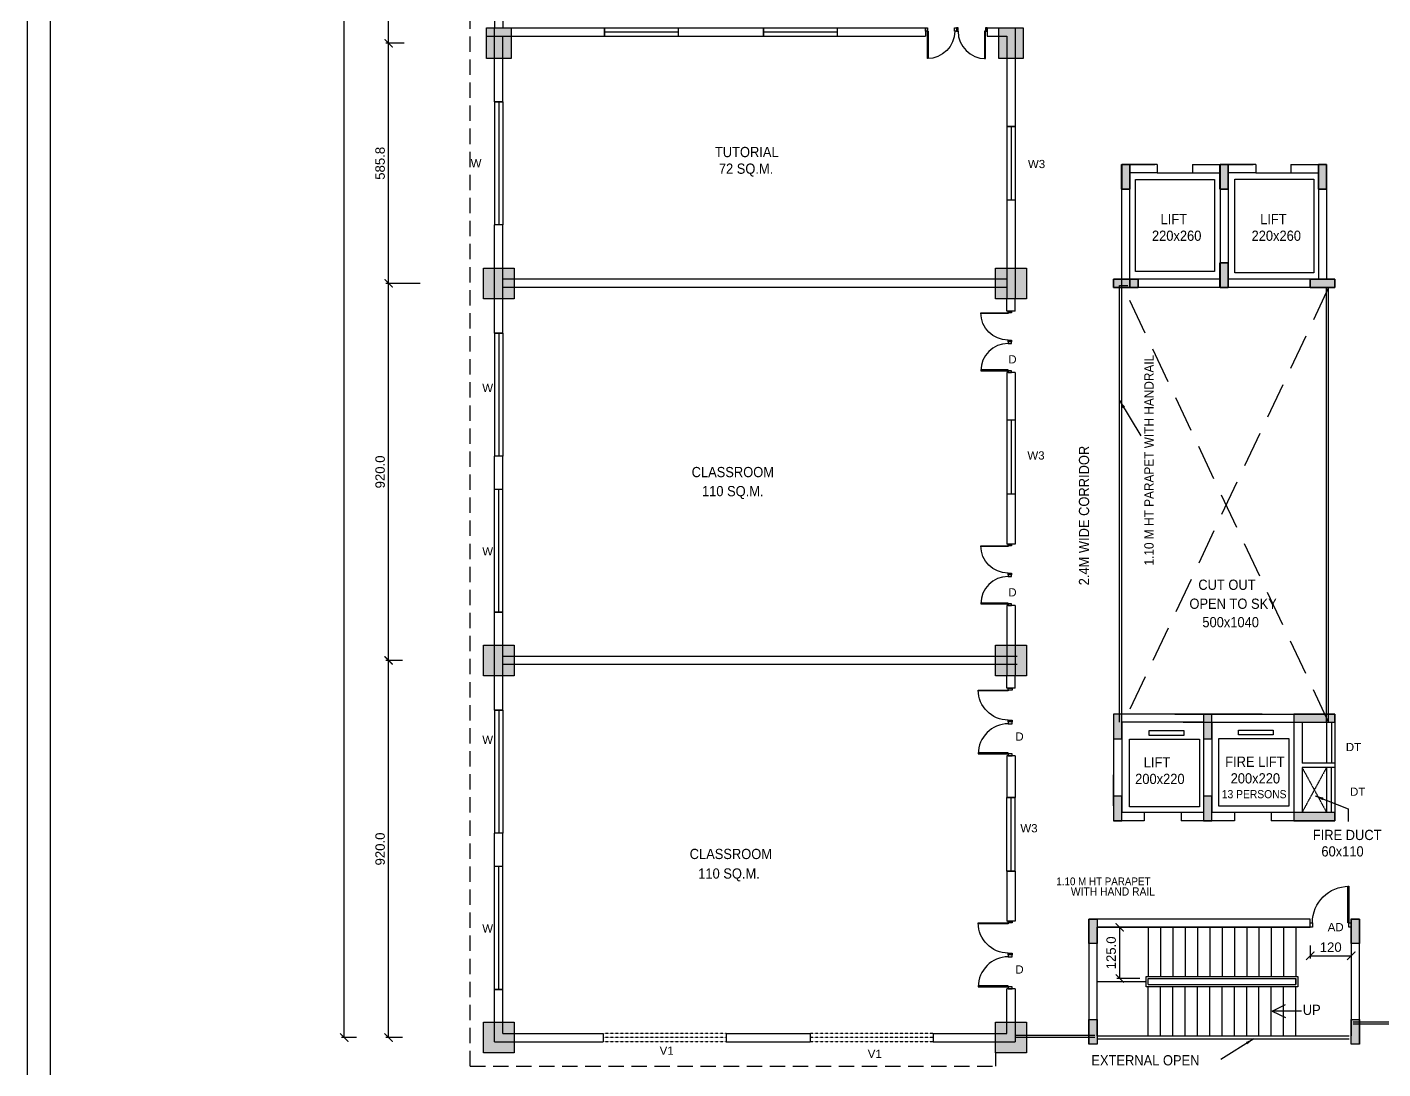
# Model space of a CAD drawing. Extents: x 53439 to 79867, y -144071 to -73305.
# Drawn here: x 59412 to 62720, y -86670 to -84128 of the extents above; entities that cross this region are included whole.
import ezdxf

# ---------------------------------------------------------------- set-up
doc = ezdxf.new("R2010")
doc.units = 0
doc.header["$LTSCALE"] = 0.1
doc.header["$MEASUREMENT"] = 0
doc.header["$PDMODE"] = 35
doc.header["$PDSIZE"] = -0.8
doc.linetypes.add('HIDDEN', pattern=[0.375, 0.25, -0.125])
doc.layers.get('0').update_dxf_attribs({"linetype": 'CONTINUOUS'})
doc.layers.get('DEFPOINTS').update_dxf_attribs({"linetype": 'CONTINUOUS'})
for name, color, linetype in [('BOR', 200, 'CONTINUOUS'), ('BOR1', 230, 'CONTINUOUS'), ('COR_HA', 40, 'CONTINUOUS'), ('DOOR', 30, 'CONTINUOUS'), ('HAT', 253, 'CONTINUOUS'), ('LAYER4', 130, 'CONTINUOUS'), ('STAIR', 142, 'CONTINUOUS'), ('TEXT', 7, 'CONTINUOUS'), ('TEXT-3', 130, 'CONTINUOUS'), ('THIN_HA', 253, 'CONTINUOUS'), ('TOILET_HA', 152, 'CONTINUOUS'), ('WALL', 6, 'CONTINUOUS'), ('WIN', 102, 'CONTINUOUS')]:
    doc.layers.add(name, color=color, linetype=linetype)
doc.styles.add('1MM', font='arial.ttf')
doc.styles.add('DIM', font='arial.ttf', dxfattribs={"width": 0.7, "height": 1})
doc.styles.add('DUTCH', font='arial.ttf')
doc.dimstyles.new('KRI', dxfattribs={"dimtxt": 23, "dimasz": 20, "dimexe": 7, "dimexo": 0, "dimgap": 9, "dimtad": 1, "dimdec": 1, "dimzin": 1, "dimtxsty": '1MM', "dimblk": 'ARCHTICK', "dimcen": 0.5, "dimclrd": 252, "dimclre": 252, "dimclrt": 7, "dimaunit": 1, "dimadec": 8, "dimazin": 3, "dimtfac": 1, "dimtdec": 1, "dimtmove": 0, "dimatfit": 3})

# ---------------------------------------------------------------- blocks, each defined once
blk = doc.blocks.new('A$C764D24B9')
at = {"layer": 'DOOR'}
for points in [[(0.056, 0.111), (0.083, 0.111), (0.083, 1), (0.056, 1)], [(0, 0), (0.056, 0), (0.056, 0.111), (0, 0.111)], [(0.944, 0), (1, 0), (1, 0.111), (0.944, 0.111)]]:
    blk.add_lwpolyline(points, close=True, dxfattribs=at)
blk.add_arc((0.056, 0.111), 0.889, 0, 90, dxfattribs=at)
blk = doc.blocks.new('COL')
at = {"layer": 'LAYER4', "linetype": 'CONTINUOUS', "ltscale": 0.1}
blk.add_hatch(color=256, dxfattribs=at).paths.add_polyline_path([(3474.816, -1756.199), (3474.816, -1755.999), (3475.416, -1755.999), (3475.416, -1756.199)])
blk.add_lwpolyline([(3474.816, -1756.199), (3474.816, -1755.999), (3475.416, -1755.999), (3475.416, -1756.199)], close=True, dxfattribs=at)
blk = doc.blocks.new('_ARCHTICK')
at = {"layer": 'WALL', "color": 0, "const_width": 0.15}
blk.add_lwpolyline([(-0.5, -0.5), (0.5, 0.5)], dxfattribs=at)
blk = doc.blocks.new('*D333')
at = {"layer": 'DEFPOINTS', "color": 0, "linetype": 'CONTINUOUS', "ltscale": 0.1}
for p in [(62077.6, -86324.2), (62126.5, -86324.2), (62126.5, -86449.2)]:
    blk.add_point(p, dxfattribs=at)
at = {"layer": 'LAYER4', "color": 252, "linetype": 'CONTINUOUS', "ltscale": 0.1}
for p, q in [((62126.5, -86324.2), (62070.6, -86324.2)), ((62077.6, -86449.2), (62077.6, -86324.2)), ((62126.5, -86449.2), (62070.6, -86449.2))]:
    blk.add_line(p, q, dxfattribs=at)
at = {"layer": 'LAYER4', "color": 252, "linetype": 'CONTINUOUS', "ltscale": 0.1, "xscale": 20, "yscale": 20, "zscale": 20}
for p, rotation in [((62077.6, -86324.2), 90), ((62077.6, -86449.2), 270)]:
    blk.add_blockref('_ARCHTICK', p, dxfattribs=dict(at, rotation=rotation))
at = {"layer": 'LAYER4', "color": 7, "linetype": 'CONTINUOUS', "ltscale": 0.1, "insert": (62056.8, -86386.7), "char_height": 23, "attachment_point": 5, "rotation": 90, "style": '1MM'}
blk.add_mtext('125.0', dxfattribs=at)
blk = doc.blocks.new('HHRH')
at = {"layer": 'THIN_HA', "linetype": 'CONTINUOUS', "ltscale": 0.1}
blk.add_hatch(color=2, dxfattribs=at).paths.add_polyline_path([(-6923.03, -1177.102), (-6922.28, -1177.102), (-6922.28, -1177.852), (-6923.03, -1177.852)])
at = {"layer": 'THIN_HA', "color": 2, "linetype": 'CONTINUOUS', "ltscale": 0.1}
blk.add_lwpolyline([(-6923.03, -1177.102), (-6922.28, -1177.102), (-6922.28, -1177.852), (-6923.03, -1177.852)], close=True, dxfattribs=at)
blk = doc.blocks.new('HHYT')
at = {"layer": 'THIN_HA', "linetype": 'CONTINUOUS', "ltscale": 0.1}
blk.add_hatch(color=2, dxfattribs=at).paths.add_polyline_path([(-6922.955, -1152.844), (-6922.355, -1152.844), (-6922.355, -1153.594), (-6922.955, -1153.594)])
at = {"layer": 'THIN_HA', "color": 2, "linetype": 'CONTINUOUS', "ltscale": 0.1}
blk.add_lwpolyline([(-6922.955, -1152.844), (-6922.355, -1152.844), (-6922.355, -1153.594), (-6922.955, -1153.594)], close=True, dxfattribs=at)
blk = doc.blocks.new('HYTYH')
at = {"layer": 'THIN_HA', "linetype": 'CONTINUOUS', "ltscale": 0.1}
for points in [[(-6907.456, -1156.177), (-6907.256, -1156.177), (-6907.256, -1156.777), (-6907.456, -1156.777)], [(-6905.056, -1156.177), (-6904.856, -1156.177), (-6904.856, -1156.777), (-6905.056, -1156.777)], [(-6902.656, -1156.177), (-6902.456, -1156.177), (-6902.456, -1156.777), (-6902.656, -1156.777)], [(-6905.056, -1158.577), (-6904.856, -1158.577), (-6904.856, -1159.177), (-6905.056, -1159.177)], [(-6907.055, -1158.977), (-6907.055, -1159.177), (-6907.655, -1159.177), (-6907.655, -1158.977)], [(-6902.255, -1158.977), (-6902.255, -1159.177), (-6902.855, -1159.177), (-6902.855, -1158.977)], [(-6908.256, -1174.586), (-6908.056, -1174.586), (-6908.056, -1175.186), (-6908.256, -1175.186)], [(-6901.855, -1174.586), (-6901.655, -1174.586), (-6901.655, -1175.186), (-6901.855, -1175.186)], [(-6908.256, -1177.036), (-6908.056, -1177.036), (-6908.056, -1177.636), (-6908.256, -1177.636)], [(-6901.856, -1177.036), (-6901.656, -1177.036), (-6901.656, -1177.636), (-6901.856, -1177.636)]]:
    blk.add_hatch(color=2, dxfattribs=at).paths.add_polyline_path(points)
at = {"layer": 'THIN_HA', "color": 2, "linetype": 'CONTINUOUS', "ltscale": 0.1}
for points in [[(-6907.456, -1156.177), (-6907.256, -1156.177), (-6907.256, -1156.777), (-6907.456, -1156.777)], [(-6905.056, -1156.177), (-6904.856, -1156.177), (-6904.856, -1156.777), (-6905.056, -1156.777)], [(-6902.656, -1156.177), (-6902.456, -1156.177), (-6902.456, -1156.777), (-6902.656, -1156.777)], [(-6905.056, -1158.577), (-6904.856, -1158.577), (-6904.856, -1159.177), (-6905.056, -1159.177)], [(-6907.055, -1158.977), (-6907.055, -1159.177), (-6907.655, -1159.177), (-6907.655, -1158.977)], [(-6902.255, -1158.977), (-6902.255, -1159.177), (-6902.855, -1159.177), (-6902.855, -1158.977)], [(-6908.256, -1174.586), (-6908.056, -1174.586), (-6908.056, -1175.186), (-6908.256, -1175.186)], [(-6901.855, -1174.586), (-6901.655, -1174.586), (-6901.655, -1175.186), (-6901.855, -1175.186)], [(-6908.256, -1177.036), (-6908.056, -1177.036), (-6908.056, -1177.636), (-6908.256, -1177.636)], [(-6901.856, -1177.036), (-6901.656, -1177.036), (-6901.656, -1177.636), (-6901.856, -1177.636)]]:
    blk.add_lwpolyline(points, close=True, dxfattribs=at)
at = {"layer": 'THIN_HA', "color": 2, "linetype": 'CONTINUOUS'}
for name, p in [('HHYT', (0, 0)), ('HHYT', (12.5, 0)), ('HHRH', (0, 18.4)), ('HHRH', (12.5, 18.4)), ('HHRH', (0, 9.2)), ('HHRH', (12.5, 9.2)), ('HHRH', (0, 0)), ('HHRH', (12.5, 0))]:
    blk.add_blockref(name, p, dxfattribs=at)
blk = doc.blocks.new('*D289')
at = {"layer": 'DEFPOINTS', "color": 0, "linetype": 'CONTINUOUS', "ltscale": 0.1}
for p in [(60293.7, -85673.3), (60327.8, -85673.3), (60327.8, -86593.3)]:
    blk.add_point(p, dxfattribs=at)
at = {"layer": 'WALL', "color": 252, "linetype": 'CONTINUOUS', "ltscale": 0.1}
for p, q in [((60327.8, -85673.3), (60286.7, -85673.3)), ((60293.7, -86593.3), (60293.7, -85673.3)), ((60327.8, -86593.3), (60286.7, -86593.3))]:
    blk.add_line(p, q, dxfattribs=at)
at = {"layer": 'WALL', "color": 252, "linetype": 'CONTINUOUS', "ltscale": 0.1, "xscale": 20, "yscale": 20, "zscale": 20}
for p, rotation in [((60293.7, -85673.3), 90), ((60293.7, -86593.3), 270)]:
    blk.add_blockref('_ARCHTICK', p, dxfattribs=dict(at, rotation=rotation))
at = {"layer": 'WALL', "color": 7, "linetype": 'CONTINUOUS', "ltscale": 0.1, "insert": (60273, -86133.3), "char_height": 23, "attachment_point": 5, "rotation": 90, "style": '1MM'}
blk.add_mtext('920.0', dxfattribs=at)
blk = doc.blocks.new('*D290')
at = {"layer": 'DEFPOINTS', "color": 0, "linetype": 'CONTINUOUS', "ltscale": 0.1}
for p in [(60293.7, -84753.3), (60370.6, -84753.3), (60327.8, -85673.3)]:
    blk.add_point(p, dxfattribs=at)
at = {"layer": 'WALL', "color": 252, "linetype": 'CONTINUOUS', "ltscale": 0.1}
for p, q in [((60370.6, -84753.3), (60286.7, -84753.3)), ((60293.7, -85673.3), (60293.7, -84753.3)), ((60327.8, -85673.3), (60286.7, -85673.3))]:
    blk.add_line(p, q, dxfattribs=at)
at = {"layer": 'WALL', "color": 252, "linetype": 'CONTINUOUS', "ltscale": 0.1, "xscale": 20, "yscale": 20, "zscale": 20}
for p, rotation in [((60293.7, -84753.3), 90), ((60293.7, -85673.3), 270)]:
    blk.add_blockref('_ARCHTICK', p, dxfattribs=dict(at, rotation=rotation))
at = {"layer": 'WALL', "color": 7, "linetype": 'CONTINUOUS', "ltscale": 0.1, "insert": (60273, -85213.3), "char_height": 23, "attachment_point": 5, "rotation": 90, "style": '1MM'}
blk.add_mtext('920.0', dxfattribs=at)
blk = doc.blocks.new('*D291')
at = {"layer": 'DEFPOINTS', "color": 0, "linetype": 'CONTINUOUS', "ltscale": 0.1}
for p in [(60293.7, -84167.5), (60331.3, -84167.5), (60370.6, -84753.3)]:
    blk.add_point(p, dxfattribs=at)
at = {"layer": 'WALL', "color": 252, "linetype": 'CONTINUOUS', "ltscale": 0.1}
for p, q in [((60331.3, -84167.5), (60286.7, -84167.5)), ((60293.7, -84753.3), (60293.7, -84167.5)), ((60370.6, -84753.3), (60286.7, -84753.3))]:
    blk.add_line(p, q, dxfattribs=at)
at = {"layer": 'WALL', "color": 252, "linetype": 'CONTINUOUS', "ltscale": 0.1, "xscale": 20, "yscale": 20, "zscale": 20}
for p, rotation in [((60293.7, -84167.5), 90), ((60293.7, -84753.3), 270)]:
    blk.add_blockref('_ARCHTICK', p, dxfattribs=dict(at, rotation=rotation))
at = {"layer": 'WALL', "color": 7, "linetype": 'CONTINUOUS', "ltscale": 0.1, "insert": (60273, -84460.4), "char_height": 23, "attachment_point": 5, "rotation": 90, "style": '1MM'}
blk.add_mtext('585.8', dxfattribs=at)
blk = doc.blocks.new('*D292')
at = {"layer": 'DEFPOINTS', "color": 0, "linetype": 'CONTINUOUS', "ltscale": 0.1}
for p in [(60293.7, -83732.5), (60354.3, -83732.5), (60331.3, -84167.5)]:
    blk.add_point(p, dxfattribs=at)
at = {"layer": 'WALL', "color": 252, "linetype": 'CONTINUOUS', "ltscale": 0.1}
for p, q in [((60354.3, -83732.5), (60286.7, -83732.5)), ((60293.7, -84167.5), (60293.7, -83732.5)), ((60331.3, -84167.5), (60286.7, -84167.5))]:
    blk.add_line(p, q, dxfattribs=at)
at = {"layer": 'WALL', "color": 252, "linetype": 'CONTINUOUS', "ltscale": 0.1, "xscale": 20, "yscale": 20, "zscale": 20}
for p, rotation in [((60293.7, -83732.5), 90), ((60293.7, -84167.5), 270)]:
    blk.add_blockref('_ARCHTICK', p, dxfattribs=dict(at, rotation=rotation))
at = {"layer": 'WALL', "color": 7, "linetype": 'CONTINUOUS', "ltscale": 0.1, "insert": (60273, -83950), "char_height": 23, "attachment_point": 5, "rotation": 90, "style": '1MM'}
blk.add_mtext('435.0', dxfattribs=at)
blk = doc.blocks.new('*D296')
at = {"layer": 'DEFPOINTS', "color": 0, "linetype": 'CONTINUOUS', "ltscale": 0.1}
for p in [(60185.5, -81306.7), (60215, -81306.7), (60215, -86593.3)]:
    blk.add_point(p, dxfattribs=at)
at = {"layer": 'WALL', "color": 252, "linetype": 'CONTINUOUS', "ltscale": 0.1}
for p, q in [((60215, -81306.7), (60178.5, -81306.7)), ((60185.5, -86593.3), (60185.5, -81306.7)), ((60215, -86593.3), (60178.5, -86593.3))]:
    blk.add_line(p, q, dxfattribs=at)
at = {"layer": 'WALL', "color": 252, "linetype": 'CONTINUOUS', "ltscale": 0.1, "xscale": 20, "yscale": 20, "zscale": 20}
for p, rotation in [((60185.5, -81306.7), 90), ((60185.5, -86593.3), 270)]:
    blk.add_blockref('_ARCHTICK', p, dxfattribs=dict(at, rotation=rotation))
at = {"layer": 'WALL', "color": 7, "linetype": 'CONTINUOUS', "ltscale": 0.1, "insert": (60164.7, -83950), "char_height": 23, "attachment_point": 5, "rotation": 90, "style": '1MM'}
blk.add_mtext('5286.7', dxfattribs=at)
blk = doc.blocks.new('*D262')
at = {"layer": 'DEFPOINTS', "color": 0, "linetype": 'CONTINUOUS', "ltscale": 0.1}
for p in [(62542.4, -86368.8), (62642.4, -86368.8, 0), (62642.4, -86393.6)]:
    blk.add_point(p, dxfattribs=at)
at = {"layer": 'HAT', "color": 252, "ltscale": 0.1}
for p, q in [((62542.4, -86368.8), (62542.4, -86400.6)), ((62642.4, -86368.8), (62642.4, -86400.6)), ((62542.4, -86393.6), (62642.4, -86393.6))]:
    blk.add_line(p, q, dxfattribs=at)
at = {"layer": 'HAT', "color": 252, "linetype": 'CONTINUOUS', "ltscale": 0.1, "xscale": 20, "yscale": 20, "zscale": 20, "rotation": 180}
blk.add_blockref('_ARCHTICK', (62542.4, -86393.6), dxfattribs=at)
at = {"layer": 'HAT', "color": 252, "linetype": 'CONTINUOUS', "ltscale": 0.1, "xscale": 20, "yscale": 20, "zscale": 20}
blk.add_blockref('_ARCHTICK', (62642.4, -86393.6), dxfattribs=at)
at = {"layer": 'HAT', "color": 7, "linetype": 'CONTINUOUS', "ltscale": 0.1, "insert": (62592.4, -86372.9), "char_height": 23, "attachment_point": 5, "style": '1MM'}
blk.add_mtext('120', dxfattribs=at)

msp = doc.modelspace()

# ---------------------------------------------------------------- hatches: boundary and pattern name
at = {"layer": 'LAYER4', "linetype": 'CONTINUOUS', "ltscale": 0.1}
for points in [[(62602.39, -85824.16), (62602.39, -85804.16), (62502.39, -85804.16), (62502.39, -85824.16)], [(62602.39, -86064.16), (62602.39, -86044.16), (62502.39, -86044.16), (62502.39, -86064.16)], [(62002.24, -86304.16), (62022.24, -86304.16), (62022.24, -86364.16), (62002.24, -86364.16)], [(62002.24, -86304.16), (62022.24, -86304.16), (62022.24, -86364.16), (62002.24, -86364.16)], [(62642.39, -86304.16), (62662.39, -86304.16), (62662.39, -86364.16), (62642.39, -86364.16)], [(62002.39, -86549.16), (62022.39, -86549.16), (62022.39, -86609.16), (62002.39, -86609.16)], [(62002.39, -86549.16), (62022.39, -86549.16), (62022.39, -86609.16), (62002.39, -86609.16)], [(62642.39, -86549.16), (62662.39, -86549.16), (62662.39, -86609.16), (62642.39, -86609.16)], [(62642.39, -86549.16), (62662.39, -86549.16), (62662.39, -86609.16), (62642.39, -86609.16)]]:
    msp.add_hatch(color=256, dxfattribs=at).paths.add_polyline_path(points)

# ---------------------------------------------------------------- linework, layer by layer
at = {"layer": 'BOR'}
msp.add_lwpolyline([(75675.95, -80187.4), (59468.14, -80187.4), (59468.14, -88378.68), (75675.95, -88378.68)], close=True, dxfattribs=at)
at = {"layer": 'BOR1'}
msp.add_lwpolyline([(75732.48, -80130.87), (59411.61, -80130.87), (59411.61, -88435.21), (75732.48, -88435.21)], close=True, dxfattribs=at)
at = {"layer": 'COR_HA', "linetype": 'CONTINUOUS', "ltscale": 0.1}
for p, q in [((60552.39, -84310.41, 2.94), (60572.39, -84310.41, 2.94)), ((61802.39, -84370.41, 0), (61822.39, -84370.41, 0)), ((62169.37, -84483.33, 0), (62255.4, -84483.33, 0)), ((62409.37, -84483.33, 0), (62495.4, -84483.33, 0)), ((60552.39, -84874.83, 2.94), (60572.39, -84874.83, 2.94)), ((60552.39, -85555.83, 2.94), (60572.39, -85555.83, 2.94)), ((60552.39, -85794.83, 2.94), (60572.39, -85794.83, 2.94)), ((61822.39, -86007.23, 0), (61802.39, -86007.23, 0)), ((61802.39, -86007.23), (61822.39, -86007.23)), ((61822.39, -86187.23, 0), (61802.39, -86187.23, 0)), ((61822.39, -86187.23, 2.94), (61802.39, -86187.23, 2.94)), ((60552.39, -86475.83, 2.94), (60572.39, -86475.83, 2.94)), ((61622.39, -86583.33), (61622.39, -86603.33))]:
    msp.add_line(p, q, dxfattribs=at)
for points in [[(62116.39, -84499.76), (62309.27, -84499.76), (62309.27, -84724.06), (62116.39, -84724.06)], [(62358.74, -84499.17), (62550.93, -84499.17), (62550.93, -84727.77), (62358.74, -84727.77)]]:
    msp.add_lwpolyline(points, close=True, dxfattribs=at)
at = {"layer": 'DOOR', "linetype": 'HIDDEN', "ltscale": 1500}
for p, q in [((60492.39, -86663.33), (60492.39, -81236.66, 0)), ((61774.89, -86630.83), (61774.89, -86663.33)), ((60492.39, -86663.33), (61774.89, -86663.33))]:
    msp.add_line(p, q, dxfattribs=at)
at = {"layer": 'DOOR', "linetype": 'CONTINUOUS', "ltscale": 0.1}
for p, q in [((62142.39, -86469.16), (62142.39, -86444.16)), ((62142.39, -86444.16), (62512.39, -86444.16)), ((62512.39, -86469.16), (62142.39, -86469.16)), ((62512.39, -86444.16), (62512.39, -86469.16))]:
    msp.add_line(p, q, dxfattribs=at)
for points in [[(62147.39, -86464.16), (62507.39, -86464.16), (62507.39, -86449.16)], [(62147.39, -86449.16), (62507.39, -86449.16)], [(62147.39, -86464.16), (62147.39, -86449.16)]]:
    msp.add_lwpolyline(points, dxfattribs=at)
at = {"layer": 'LAYER4', "linetype": 'CONTINUOUS', "ltscale": 0.1}
for p, q in [((62062.39, -84743.33), (62092.39, -84743.33)), ((62602.39, -84743.33, 0), (62561.71, -84743.33, 0)), ((62582.39, -84763.33, 0), (62561.71, -84763.33, 0)), ((62582.39, -85824.16), (62582.39, -84763.33)), ((62582.39, -85824.16), (62582.39, -84763.33)), ((62587.39, -85824.16), (62587.39, -84763.33)), ((62595, -85924.16), (62595, -85824.16, 0)), ((62593.59, -85934.16), (62593.59, -86044.16, 0))]:
    msp.add_line(p, q, dxfattribs=at)
at = {"layer": 'LAYER4', "color": 1, "linetype": 'HIDDEN', "ltscale": 3500}
for p, q in [((62587.39, -84763.33, 0), (62087.39, -85824.16, 0)), ((62587.39, -85824.16, 0), (62087.39, -84763.33, 0))]:
    msp.add_line(p, q, dxfattribs=at)
at = {"layer": 'LAYER4', "color": 1, "linetype": 'HIDDEN', "ltscale": 35}
for p, q in [((62582.39, -85934.16), (62522.39, -86044.16, 0)), ((62522.39, -85934.16, 0), (62582.39, -86044.16))]:
    msp.add_line(p, q, dxfattribs=at)
at = {"layer": 'LAYER4', "linetype": 'CONTINUOUS', "ltscale": 0.1, "elevation": 0}
for points in [[(62077.39, -85824.16), (62077.39, -84758.33), (62092.39, -84758.33)], [(62082.39, -85824.16), (62082.39, -84763.33), (62092.39, -84763.33)], [(62082.39, -85824.16), (62082.39, -84763.33), (62092.39, -84763.33)], [(62571.71, -84763.33), (62561.71, -84763.33)], [(62017.24, -86588.33), (61822.39, -86588.33)], [(62017.24, -86593.33), (61822.39, -86593.33)]]:
    msp.add_lwpolyline(points, dxfattribs=at)
at = {"layer": 'LAYER4', "linetype": 'CONTINUOUS', "ltscale": 0.1}
for points in [[(62082.39, -85824.16), (62082.39, -84758.33), (62097.39, -84758.33)], [(62002.24, -86304.16), (62022.24, -86304.16), (62022.24, -86364.16), (62002.24, -86364.16), (62002.24, -86304.16)], [(62002.24, -86304.16), (62022.24, -86304.16), (62022.24, -86364.16), (62002.24, -86364.16), (62002.24, -86304.16)], [(62642.39, -86304.16), (62662.39, -86304.16), (62662.39, -86364.16), (62642.39, -86364.16), (62642.39, -86304.16)], [(62002.39, -86549.16), (62022.39, -86549.16), (62022.39, -86609.16), (62002.39, -86609.16), (62002.39, -86549.16)], [(62002.39, -86549.16), (62022.39, -86549.16), (62022.39, -86609.16), (62002.39, -86609.16), (62002.39, -86549.16)], [(62642.39, -86549.16), (62662.39, -86549.16), (62662.39, -86609.16), (62642.39, -86609.16), (62642.39, -86549.16)], [(62642.39, -86549.16), (62662.39, -86549.16), (62662.39, -86609.16), (62642.39, -86609.16), (62642.39, -86549.16)], [(62842.39, -86555.83), (62647.39, -86555.83)], [(62842.39, -86560.83), (62647.39, -86560.83)], [(62022.39, -86589.16), (62632.39, -86589.16)], [(62022.39, -86596.16), (62632.39, -86596.16)], [(62027.39, -86589.16), (62637.39, -86589.16)], [(62027.39, -86596.16), (62637.39, -86596.16)]]:
    msp.add_lwpolyline(points, dxfattribs=at)
for points in [[(62602.39, -85824.16), (62602.39, -85804.16), (62502.39, -85804.16), (62502.39, -85824.16)], [(62149.51, -85844.45), (62234.21, -85844.45), (62234.21, -85856.12), (62149.51, -85856.12)], [(62367.12, -85843.22), (62451.82, -85843.22), (62451.82, -85854.89), (62367.12, -85854.89)], [(62101.74, -85865.07), (62272.57, -85865.07), (62272.57, -86030.23), (62101.74, -86030.23)], [(62319.35, -85863.84), (62490.18, -85863.84), (62490.18, -86029), (62319.35, -86029)], [(62602.39, -86064.16), (62602.39, -86044.16), (62502.39, -86044.16), (62502.39, -86064.16)]]:
    msp.add_lwpolyline(points, close=True, dxfattribs=at)
at = {"layer": 'STAIR', "linetype": 'CONTINUOUS', "ltscale": 0.1}
msp.add_line((62142.39, -86457.42), (62022.39, -86457.42), dxfattribs=at)
msp.add_line((62142.39, -86457.42), (62022.39, -86457.42), dxfattribs=at)
for points in [[(62147.39, -86324.16), (62147.39, -86444.16)], [(62147.39, -86324.16), (62147.39, -86444.16)], [(62177.39, -86324.16), (62177.39, -86444.16)], [(62177.39, -86324.16), (62177.39, -86444.16)], [(62207.39, -86324.16), (62207.39, -86444.16)], [(62207.39, -86324.16), (62207.39, -86444.16)], [(62237.39, -86324.16), (62237.39, -86444.16)], [(62237.39, -86324.16), (62237.39, -86444.16)], [(62267.39, -86324.16), (62267.39, -86444.16)], [(62267.39, -86324.16), (62267.39, -86444.16)], [(62297.39, -86324.16), (62297.39, -86444.16)], [(62297.39, -86324.16), (62297.39, -86444.16)], [(62327.39, -86324.16), (62327.39, -86444.16)], [(62327.39, -86324.16), (62327.39, -86444.16)], [(62357.39, -86324.16), (62357.39, -86444.16)], [(62357.39, -86324.16), (62357.39, -86444.16)], [(62387.39, -86324.16), (62387.39, -86444.16)], [(62387.39, -86324.16), (62387.39, -86444.16)], [(62417.39, -86324.16), (62417.39, -86444.16)], [(62417.39, -86324.16), (62417.39, -86444.16)], [(62447.39, -86324.16), (62447.39, -86444.16)], [(62447.39, -86324.16), (62447.39, -86444.16)], [(62477.39, -86324.16), (62477.39, -86444.16)], [(62477.39, -86324.16), (62477.39, -86444.16)], [(62507.39, -86324.16), (62507.39, -86444.16)], [(62507.39, -86324.16), (62507.39, -86444.16)], [(62147.39, -86449.16), (62507.39, -86449.16)], [(62147.39, -86464.16), (62147.39, -86449.16)], [(62147.39, -86449.16), (62507.39, -86449.16)], [(62147.39, -86464.16), (62147.39, -86449.16)], [(62147.39, -86449.16), (62507.39, -86449.16)], [(62147.39, -86464.16), (62507.39, -86464.16)], [(62147.39, -86464.16), (62507.39, -86464.16)], [(62147.39, -86464.16), (62507.39, -86464.16)], [(62147.39, -86589.16), (62147.39, -86469.16)], [(62147.39, -86589.16), (62147.39, -86469.16)], [(62177.39, -86589.16), (62177.39, -86469.16)], [(62177.39, -86589.16), (62177.39, -86469.16)], [(62207.39, -86589.16), (62207.39, -86469.16)], [(62207.39, -86589.16), (62207.39, -86469.16)], [(62237.39, -86589.16), (62237.39, -86469.16)], [(62237.39, -86589.16), (62237.39, -86469.16)], [(62267.39, -86589.16), (62267.39, -86469.16)], [(62267.39, -86589.16), (62267.39, -86469.16)], [(62297.39, -86589.16), (62297.39, -86469.16)], [(62297.39, -86589.16), (62297.39, -86469.16)], [(62327.39, -86589.16), (62327.39, -86469.16)], [(62327.39, -86589.16), (62327.39, -86469.16)], [(62357.39, -86589.16), (62357.39, -86469.16)], [(62357.39, -86589.16), (62357.39, -86469.16)], [(62387.39, -86589.16), (62387.39, -86469.16)], [(62387.39, -86589.16), (62387.39, -86469.16)], [(62417.39, -86589.16), (62417.39, -86469.16)], [(62417.39, -86589.16), (62417.39, -86469.16)], [(62447.39, -86589.16), (62447.39, -86469.16)], [(62447.39, -86589.16), (62447.39, -86469.16)], [(62477.39, -86589.16), (62477.39, -86469.16)], [(62477.39, -86589.16), (62477.39, -86469.16)], [(62507.39, -86449.16), (62507.39, -86464.16)], [(62507.39, -86449.16), (62507.39, -86464.16)], [(62507.39, -86589.16), (62507.39, -86469.16)], [(62507.39, -86589.16), (62507.39, -86469.16)]]:
    msp.add_lwpolyline(points, dxfattribs=at)
at = {"layer": 'TOILET_HA', "linetype": 'HIDDEN'}
for p, q in [((61117.39, -86583.33, 0), (60817.39, -86583.33, 0)), ((61117.39, -86593.33, 0), (60817.39, -86593.33, 0)), ((61117.39, -86603.33, 0), (60817.39, -86603.33, 0)), ((61622.39, -86583.33, 0), (61322.39, -86583.33, 0)), ((61622.39, -86593.33, 0), (61322.39, -86593.33, 0)), ((61622.39, -86603.33, 0), (61322.39, -86603.33, 0))]:
    msp.add_line(p, q, dxfattribs=at)
at = {"layer": 'WALL', "linetype": 'CONTINUOUS', "ltscale": 0.1}
for p, q in [((60552.39, -84093.23), (60552.39, -84129.99)), ((60572.39, -84093.23), (60572.39, -84129.99)), ((60532.39, -84129.99, 0), (60812.39, -84129.99, 0)), ((60532.39, -84149.99, 0), (60812.39, -84149.99, 0)), ((60552.39, -84310.41), (60552.39, -84129.99)), ((60572.39, -84310.41), (60572.39, -84149.99)), ((60627.39, -84129.99, 0), (60820.39, -84129.99, 0)), ((60662.39, -84149.99, 0), (60820.39, -84149.99, 0)), ((60820.39, -84129.99), (60820.39, -84149.99)), ((60820.39, -84129.99), (60820.39, -84149.99)), ((61000.39, -84129.99, 0), (61208.39, -84129.99, 0)), ((61000.39, -84129.99, 0), (61208.39, -84129.99, 0)), ((61000.39, -84129.99), (61000.39, -84149.99)), ((61000.39, -84129.99), (61000.39, -84149.99)), ((61000.39, -84149.99, 0), (61208.39, -84149.99, 0)), ((61000.39, -84149.99, 0), (61208.39, -84149.99, 0)), ((61000.39, -84149.99, 0), (61208.39, -84149.99, 0)), ((61000.39, -84149.99, 0), (61208.39, -84149.99, 0)), ((61208.39, -84129.99), (61208.39, -84149.99)), ((61208.39, -84129.99), (61208.39, -84149.99)), ((61388.39, -84129.99, 0), (61604.04, -84129.99, 0)), ((61388.39, -84129.99), (61388.39, -84149.99)), ((61388.39, -84129.99), (61388.39, -84149.99)), ((61388.39, -84149.99, 0), (61604.04, -84149.99, 0)), ((61388.39, -84149.99, 0), (61604.04, -84149.99, 0)), ((61604.04, -84129.99, 0), (61604.04, -84149.99, 0)), ((61754.04, -84129.99, 0), (61822.39, -84129.99, 0)), ((61754.04, -84129.99, 0), (61754.04, -84149.99, 0)), ((61754.04, -84149.99, 0), (61802.39, -84149.99, 0)), ((61754.04, -84149.99, 0), (61802.39, -84149.99, 0)), ((61802.39, -84149.99, 0), (61802.39, -84370.41, 0)), ((61822.39, -84129.99, 0), (61822.39, -84370.41, 0)), ((60572.39, -84310.41, 0), (60552.39, -84310.41, 0)), ((60572.39, -84310.41, 0), (60552.39, -84310.41, 0)), ((60572.39, -84310.41, 0), (60552.39, -84310.41, 0)), ((60572.39, -84310.41, 0), (60552.39, -84310.41, 0)), ((60552.39, -84310.41, 0), (60572.39, -84310.41, 0)), ((61822.39, -84370.41, 0), (61802.39, -84370.41, 0)), ((61822.39, -84370.41, -2.94), (61802.39, -84370.41, -2.94)), ((61822.39, -84370.41, -2.94), (61802.39, -84370.41, -2.94)), ((61822.39, -84370.41, -2.94), (61802.39, -84370.41, -2.94)), ((61822.39, -84370.41, -2.94), (61802.39, -84370.41, -2.94)), ((61802.39, -84370.41, -2.94), (61822.39, -84370.41, -2.94)), ((62082.39, -84763.33, 0), (62082.39, -84463.33, 0)), ((62082.39, -84763.33, 0), (62082.39, -84463.33, 0)), ((62169.37, -84463.33, 0), (62092.39, -84463.33, 0)), ((62102.39, -84463.33, 0), (62163.62, -84463.33, 0)), ((62102.39, -84763.33, 0), (62102.39, -84463.33, 0)), ((62102.39, -84743.33, 0), (62102.39, -84483.33, 0)), ((62169.37, -84483.33, 0), (62102.39, -84483.33)), ((62169.37, -84463.33, 0), (62169.37, -84483.33, 0)), ((62255.4, -84463.33, 0), (62342.39, -84463.33, 0)), ((62255.4, -84463.33, 0), (62255.4, -84483.33, 0)), ((62255.4, -84483.33, 0), (62322.39, -84483.33)), ((62322.39, -84483.33), (62322.39, -84743.33)), ((62409.37, -84463.33, 0), (62332.39, -84463.33, 0)), ((62342.39, -84463.33, 0), (62403.62, -84463.33, 0)), ((62342.39, -84483.33), (62342.39, -84743.33)), ((62409.37, -84483.33, 0), (62342.39, -84483.33, 0)), ((62409.37, -84463.33, 0), (62409.37, -84483.33, 0)), ((62495.4, -84463.33, 0), (62582.39, -84463.33, 0)), ((62495.4, -84463.33, 0), (62495.4, -84483.33, 0)), ((62495.4, -84483.33, 0), (62562.39, -84483.33, 0)), ((62562.39, -84483.33, 0), (62562.39, -84743.33, 0)), ((62582.39, -84483.33, 0), (62582.39, -84743.33, 0)), ((61802.39, -84550.41, 0), (61802.39, -84790.83, 0)), ((61822.39, -84550.41, 0), (61802.39, -84550.41, 0)), ((61822.39, -84550.41, 0), (61822.39, -84790.83, 0)), ((60552.39, -84874.83), (60552.39, -84610.41)), ((60572.39, -84610.41, 0), (60552.39, -84610.41, 0)), ((60572.39, -84610.41, 0), (60552.39, -84610.41, 0)), ((60572.39, -84610.41, 0), (60552.39, -84610.41, 0)), ((60572.39, -84874.83), (60572.39, -84610.41)), ((61802.39, -84743.33, 0), (60572.39, -84743.33, 0)), ((61802.39, -84743.33, 0), (60572.39, -84743.33, 0)), ((61802.39, -84743.33, 0), (60572.39, -84743.33, 0)), ((61802.39, -84743.33, 0), (61802.39, -84763.33, 0)), ((62322.39, -84743.33), (62102.39, -84743.33)), ((62102.39, -84743.33), (62102.39, -84763.33)), ((62561.71, -84743.33, 0), (62342.39, -84743.33)), ((61802.39, -84763.33, 0), (60572.39, -84763.33, 0)), ((61822.39, -84763.33, 0), (61822.39, -84763.33, 0)), ((62582.39, -84763.33, 0), (62092.39, -84763.33)), ((61802.39, -84820.83, 0), (61802.39, -84790.83, 0)), ((61822.39, -84790.83, 0), (61822.39, -84790.83, 0)), ((61822.39, -84820.83, 0), (61822.39, -84790.83, 0)), ((61822.39, -84820.83, 0), (61802.39, -84820.83, 0)), ((60572.39, -84874.83, 0), (60552.39, -84874.83, 0)), ((60572.39, -84874.83, 0), (60552.39, -84874.83, 0)), ((60572.39, -84874.83, 0), (60552.39, -84874.83, 0)), ((60552.39, -84874.83, 0), (60572.39, -84874.83, 0)), ((61802.39, -84970.83, 0), (61802.39, -85087.38, 0)), ((61822.39, -84970.83, 0), (61802.39, -84970.83, 0)), ((61822.39, -84970.83, 0), (61822.39, -85087.38, 0)), ((61822.39, -85087.38, 0), (61802.39, -85087.38, 0)), ((60552.39, -85255.83), (60552.39, -85174.83)), ((60552.39, -85255.83), (60552.39, -85174.83)), ((60552.39, -85255.83), (60552.39, -85174.83)), ((60572.39, -85174.83, 0), (60552.39, -85174.83, 0)), ((60572.39, -85174.83, 0), (60552.39, -85174.83, 0)), ((60572.39, -85255.83), (60572.39, -85174.83)), ((60572.39, -85255.83), (60572.39, -85174.83)), ((60572.39, -85255.83), (60572.39, -85174.83)), ((60572.39, -85255.83, 0), (60552.39, -85255.83, 0)), ((61802.39, -85267.38, 0), (61802.39, -85389.31, 0)), ((61802.39, -85267.38, 0), (61802.39, -85389.31, 0)), ((61822.39, -85267.38, 2.94), (61802.39, -85267.38, 2.94)), ((61822.39, -85267.38, 0), (61822.39, -85389.31, 0)), ((61822.39, -85389.31, 0), (61802.39, -85389.31, 0)), ((61802.39, -85539.31, 0), (61802.39, -85710.83, 0)), ((61822.39, -85539.31, 0), (61802.39, -85539.31, 0)), ((61822.39, -85539.31, 0), (61822.39, -85710.83, 0)), ((60552.39, -85794.83), (60552.39, -85555.83)), ((60572.39, -85555.83, 0), (60552.39, -85555.83, 0)), ((60572.39, -85555.83, 0), (60552.39, -85555.83, 0)), ((60552.39, -85555.83, 0), (60572.39, -85555.83, 0)), ((60572.39, -85794.83), (60572.39, -85555.83)), ((61827.39, -85663.33, 0), (60572.39, -85663.33, 0)), ((61827.39, -85663.33, 0), (60572.39, -85663.33, 0)), ((61827.39, -85663.33, 0), (60572.39, -85663.33, 0)), ((61672.8, -85683.33, 0), (60572.39, -85683.33, 0)), ((61827.39, -85683.33, 0), (60572.39, -85683.33, 0)), ((61827.39, -85683.33, 0), (60572.39, -85683.33, 0)), ((61672.8, -85683.33, 0), (60572.39, -85683.33, 0)), ((61827.39, -85683.33, 0), (60572.39, -85683.33, 0)), ((61802.39, -85740.83, 0), (61802.39, -85710.83, 0)), ((61822.39, -85740.83, 0), (61822.39, -85710.83, 0)), ((61822.39, -85740.83, 0), (61802.39, -85740.83, 0)), ((60572.39, -85794.83, 0), (60552.39, -85794.83, 0)), ((60572.39, -85794.83, 0), (60552.39, -85794.83, 0)), ((60572.39, -85794.83, 0), (60552.39, -85794.83, 0)), ((60552.39, -85794.83, 0), (60572.39, -85794.83, 0)), ((62062.39, -85809.16, 0), (62062.39, -86064.16, 0)), ((62212.39, -85804.16), (62452.39, -85804.16)), ((62602.39, -85804.16), (62602.39, -86064.16)), ((62082.39, -85824.16, 0), (62082.39, -86044.16, 0)), ((62232.25, -85824.16), (62432.25, -85824.16)), ((62282.39, -85824.16, 0), (62282.39, -86044.16, 0)), ((62282.39, -85824.16, 0), (62282.39, -86044.16, 0)), ((62302.39, -85824.16, 0), (62302.39, -86044.16, 0)), ((62502.39, -85824.16, 0), (62502.39, -86044.16, 0)), ((62502.39, -85829.16, 0), (62502.39, -86044.16, 0)), ((62522.39, -85824.16, 0), (62522.39, -85924.16, 0)), ((62582.39, -85824.16), (62582.39, -85924.16)), ((62602.39, -85875.83), (62602.39, -86028.33)), ((61822.39, -85905.83, 0), (61802.39, -85905.83, 0)), ((61802.39, -85905.83, 0), (61802.39, -86007.23, 0)), ((61822.39, -85905.83, 0), (61822.39, -86007.23, 0)), ((62602.39, -85924.16), (62522.39, -85924.16)), ((62522.39, -85934.16, 0), (62522.39, -86044.16, 0)), ((62602.39, -85934.16), (62522.39, -85934.16)), ((62582.39, -85934.16), (62582.39, -86044.16)), ((62062.39, -86028.33, 0), (62062.39, -85952.08, 0)), ((61822.38, -86007.23, 2.94), (61802.38, -86007.23, 2.94)), ((61822.39, -86007.23, 2.94), (61802.39, -86007.23, 2.94)), ((62282.39, -86044.16, 0), (62082.39, -86044.16, 0)), ((62137.39, -86044.16, 0), (62137.39, -86064.16, 0)), ((62227.39, -86044.16, 0), (62227.39, -86064.16, 0)), ((62582.39, -86044.16), (62302.39, -86044.16, 0)), ((62357.39, -86044.16, 0), (62357.39, -86064.16, 0)), ((62447.39, -86044.16, 0), (62447.39, -86064.16, 0)), ((62137.39, -86064.16, 0), (62062.39, -86064.16, 0)), ((62357.39, -86064.16, 0), (62227.39, -86064.16, 0)), ((62502.39, -86064.16, 0), (62447.39, -86064.16, 0)), ((62602.39, -86064.16), (62447.39, -86064.16, 0)), ((60552.39, -86175.83), (60552.39, -86094.83)), ((60552.39, -86175.83), (60552.39, -86094.83)), ((60572.39, -86094.83, 0), (60552.39, -86094.83, 0)), ((60572.39, -86094.83, 0), (60552.39, -86094.83, 0)), ((60572.39, -86175.83), (60572.39, -86094.83)), ((60572.39, -86175.83), (60572.39, -86094.83)), ((60572.39, -86175.83, 0), (60552.39, -86175.83, 0)), ((61802.39, -86187.23, 0), (61802.39, -86309.16, 0)), ((61822.39, -86187.23, 2.94), (61802.39, -86187.23, 2.94)), ((61802.39, -86187.23, 0), (61822.39, -86187.23, 0)), ((61802.39, -86187.23, 0), (61822.39, -86187.23, 0)), ((61822.39, -86187.23, 0), (61802.39, -86187.23, 0)), ((61822.39, -86187.23, 0), (61822.39, -86309.16, 0)), ((62532.39, -86304.16), (62002.39, -86304.16)), ((62532.39, -86304.16), (62002.39, -86304.16)), ((62002.39, -86304.16), (62002.39, -86609.16)), ((62002.39, -86304.16), (62002.39, -86609.16)), ((62537.39, -86304.16), (62007.39, -86304.16)), ((62542.39, -86304.16), (62007.39, -86304.16)), ((62542.39, -86324.16, 0), (62542.39, -86304.16, 0)), ((62661.14, -86304.16), (62641.14, -86304.16)), ((62661.14, -86304.16), (62641.14, -86304.16)), ((62662.39, -86304.16), (62642.39, -86304.16)), ((62662.39, -86304.16), (62642.39, -86304.16)), ((62642.39, -86304.16), (62642.39, -86589.16)), ((62642.39, -86304.16), (62642.39, -86589.16)), ((62662.39, -86609.16), (62662.39, -86304.16)), ((62662.39, -86609.16), (62662.39, -86304.16)), ((61822.39, -86309.16, 0), (61802.39, -86309.16, 0)), ((62542.39, -86324.16), (62022.39, -86324.16)), ((62022.39, -86324.16), (62542.39, -86324.16)), ((62542.39, -86324.16), (62027.39, -86324.16)), ((62027.39, -86324.16), (62542.39, -86324.16)), ((61802.39, -86583.33, 0), (61802.39, -86474.16, -3.41)), ((61822.39, -86474.16, 0), (61802.39, -86474.16, 0)), ((61822.39, -86474.16, 0), (61822.39, -86603.33, 0)), ((60552.39, -86603.33), (60552.39, -86475.83)), ((60572.39, -86475.83, 0), (60552.39, -86475.83, 0)), ((60572.39, -86475.83, 0), (60552.39, -86475.83, 0)), ((60552.39, -86475.83, 0), (60572.39, -86475.83, 0)), ((60572.39, -86583.33), (60572.39, -86475.83)), ((61802.39, -86583.33, 0), (61802.39, -86489.16, 0)), ((62449.41, -86528.73), (62481.91, -86512.73)), ((62520.91, -86528.73), (62449.41, -86528.73)), ((62449.41, -86528.73), (62481.91, -86544.73)), ((60552.39, -86603.33, 0), (60817.39, -86603.33, 0)), ((60552.39, -86603.33, 0), (60817.39, -86603.33, 0)), ((60572.39, -86583.33, 0), (60817.39, -86583.33, 0)), ((60572.39, -86583.33, 0), (60817.39, -86583.33, 0)), ((60817.39, -86583.33), (60817.39, -86603.33)), ((61117.39, -86583.33, 0), (61322.39, -86583.33, 0)), ((61117.39, -86583.33, 0), (61322.39, -86583.33, 0)), ((61117.39, -86583.33), (61117.39, -86603.33)), ((61117.39, -86583.33, 0), (61322.39, -86583.33, 0)), ((61117.39, -86603.33, 0), (61322.39, -86603.33, 0)), ((61117.39, -86603.33, 0), (61322.39, -86603.33, 0)), ((61117.39, -86603.33, 0), (61322.39, -86603.33, 0)), ((61117.39, -86603.33, 0), (61322.39, -86603.33, 0)), ((61162.39, -86603.33, 0), (61322.39, -86603.33, 0)), ((61167.39, -86583.33, 0), (61322.39, -86583.33, 0)), ((61322.39, -86583.33), (61322.39, -86603.33)), ((61622.39, -86583.33, 0), (61802.39, -86583.33, 0)), ((61622.39, -86583.33, 0), (61802.39, -86583.33, 0)), ((61622.39, -86583.33), (61622.39, -86603.33)), ((61622.39, -86603.33, 0), (61822.39, -86603.33, 0)), ((61622.39, -86603.33, 0), (61822.39, -86603.33, 0)), ((61622.39, -86603.33, 0), (61822.39, -86603.33, 0))]:
    msp.add_line(p, q, dxfattribs=at)
for points in [[(60820.39, -84149.99), (60820.39, -84129.99)], [(61208.39, -84149.99), (61208.39, -84129.99)], [(62425.23, -85804.16), (62077.39, -85804.16)], [(62448.45, -85804.16), (62602.39, -85804.16)], [(62282.39, -85824.16), (62082.39, -85824.16)], [(62425.23, -85824.16), (62582.39, -85824.16)], [(62022.39, -86589.16), (62022.39, -86324.16)], [(62022.39, -86589.16), (62022.39, -86324.16)]]:
    msp.add_lwpolyline(points, dxfattribs=at)
at = {"layer": 'WIN'}
for p, q in [((60820.39, -84129.99), (61000.39, -84129.99)), ((60820.39, -84139.99), (61000.39, -84139.99)), ((60820.39, -84149.99), (61000.39, -84149.99)), ((61208.39, -84129.99), (61388.39, -84129.99)), ((61208.39, -84139.99), (61388.39, -84139.99)), ((61208.39, -84149.99), (61388.39, -84149.99)), ((60552.39, -84310.41, 0), (60552.39, -84610.41, 0)), ((60562.39, -84310.41, 0), (60562.39, -84610.41, 0)), ((60572.39, -84310.41, 0), (60572.39, -84610.41, 0)), ((61802.39, -84370.41, 0), (61802.39, -84550.41, 0)), ((61812.39, -84370.41, -2.94), (61812.39, -84550.41, -2.94)), ((61822.39, -84370.41, -2.94), (61822.39, -84550.41, -2.94)), ((60552.39, -84874.83, 0), (60552.39, -85174.83, 0)), ((60562.39, -84874.83, 0), (60562.39, -85174.83, 0)), ((60572.39, -84874.83, 0), (60572.39, -85174.83, 0)), ((61802.39, -85087.38, 0), (61802.39, -85267.38, 0)), ((61812.39, -85087.38, 0), (61812.39, -85267.38, 0)), ((61822.39, -85087.38, 0), (61822.39, -85267.38, 0)), ((60552.39, -85555.83, 0), (60552.39, -85255.83, 0)), ((60562.39, -85555.83, 0), (60562.39, -85255.83, 0)), ((60572.39, -85555.83, 0), (60572.39, -85255.83, 0)), ((60552.39, -85794.83, 0), (60552.39, -86094.83, 0)), ((60562.39, -85794.83, 0), (60562.39, -86094.83, 0)), ((60572.39, -85794.83, 0), (60572.39, -86094.83, 0)), ((61802.39, -86187.23, 0), (61802.39, -86007.23, 0)), ((61812.39, -86187.23, 0), (61812.39, -86007.23, 0)), ((61822.39, -86187.23, 0), (61822.39, -86007.23, 0)), ((60552.39, -86475.83, 0), (60552.39, -86175.83, 0)), ((60562.39, -86475.83, 0), (60562.39, -86175.83, 0)), ((60572.39, -86475.83, 0), (60572.39, -86175.83, 0))]:
    msp.add_line(p, q, dxfattribs=at)

# ---------------------------------------------------------------- block references
at = {"layer": 'LAYER4', "linetype": 'CONTINUOUS', "extrusion": (0, 0, -1), "xscale": 100, "yscale": 100, "zscale": -100, "rotation": 270}
for p in [(113517.49, 263018.23), (113277.49, 263018.23), (113037.49, 263018.23, 0), (113277.49, 262778.23), (113537.49, 261677.4, 0), (113317.49, 261677.4, 0), (113537.49, 261477.4, 0), (113317.49, 261477.4, 0)]:
    msp.add_blockref('COL', p, dxfattribs=at)
at = {"layer": 'LAYER4', "linetype": 'CONTINUOUS', "extrusion": (0, 0, -1), "xscale": 100, "yscale": 100, "zscale": -100}
for p in [(-409603.94, 90856.54), (-410083.94, 90856.54)]:
    msp.add_blockref('COL', p, dxfattribs=at)
at = {"layer": 'THIN_HA', "color": 2, "linetype": 'CONTINUOUS', "xscale": 100, "yscale": 100, "zscale": 100}
msp.add_blockref('HYTYH', (752827.85, 31154.42), dxfattribs=at)
at = {"layer": 'WALL', "linetype": 'CONTINUOUS', "ltscale": 0.1}
for p, xscale, yscale, zscale, rotation in [((61604.04, -84129.99, 0), -75.00000000116415, 75.0000000010914, 75.00000000109135, 180), ((61754.04, -84129.99, 0), 75.00000000116415, 75.00000000116415, 75.00000000116415, 180), ((61813.64, -84820.83, 0), -75.00000000106229, 75.00000000106229, 75.0000000010459, 90), ((61813.64, -84970.83, 0), 75.00000000106229, 75.00000000106229, 75.00000000106229, 90), ((61813.64, -85389.31, 0), -75.00000000106229, 75.00000000106229, 75.0000000010459, 90), ((61813.64, -85539.31, 0), 75.00000000106229, 75.00000000106229, 75.00000000106229, 90), ((61814.89, -85740.83, 0), -82.50000000116415, 82.50000000116415, 82.50000000115048, 90), ((61814.89, -85905.83, 0), 82.50000000116415, 82.50000000116415, 82.50000000116415, 90), ((61814.89, -86309.16, 0), -82.50000000116415, 82.50000000116415, 82.50000000115048, 90), ((61814.89, -86474.16, 0), 82.50000000116415, 82.50000000116415, 82.50000000116415, 90)]:
    msp.add_blockref('A$C764D24B9', p, dxfattribs=dict(at, xscale=xscale, yscale=yscale, zscale=zscale, rotation=rotation))
at = {"layer": 'WALL', "linetype": 'CONTINUOUS', "ltscale": 0.1, "xscale": -100, "yscale": 100, "zscale": 100}
msp.add_blockref('A$C764D24B9', (62642.39, -86324.16, 0), dxfattribs=at)

# ---------------------------------------------------------------- texts
at = {"style": 'DIM'}
for s, p in [('W', (60493.95, -84470.08, 0)), ('W3', (61853.68, -84472.03, -2.94)), ('D', (61805.75, -84948.58)), ('W', (60522.25, -85018.34, 0)), ('W3', (61852.34, -85183.08, 0)), ('W', (60522.25, -85417.06, 0)), ('D', (61805.75, -85517.06, 0)), ('W', (60522.25, -85876.7, 0)), ('D', (61823.03, -85868.89)), ('DT', (62629.38, -85894.49)), ('DT', (62639.59, -86003.45)), ('W3', (61835.26, -86092.65, -2.94)), ('W', (60522.25, -86337.06, 0)), ('AD', (62585.12, -86333.9)), ('D', (61823.03, -86437.22)), ('V1', (60955.06, -86635.25, 0)), ('V1', (61462.75, -86643.09, 0))]:
    msp.add_text(s, height=20, dxfattribs=at).set_placement(p)
at = {"layer": 'TEXT', "style": 'DUTCH', "width": 0.9}
for s, height, p in [('TUTORIAL', 25, (61089.9, -84445.33)), ('72 SQ.M.', 25, (61099.46, -84485.93)), ('LIFT', 25, (62177.28, -84609.02, 0)), ('LIFT', 25, (62420.28, -84609.02, 0)), ('220x260', 25, (62156.28, -84649.52, 0)), ('220x260', 25, (62399.28, -84649.52, 0)), ('CLASSROOM', 25, (61033.12, -85226.12, 0)), ('110 SQ.M.', 25, (61058.33, -85272.64)), ('CUT OUT', 25, (62269.36, -85501.02, 0)), ('OPEN TO SKY', 25, (62247.75, -85547.32)), ('500x1040', 25, (62279.25, -85592.32)), ('LIFT', 25, (62136.28, -85934.24, 0)), ('200x220', 25, (62115.28, -85974.74, 0)), ('FIRE DUCT', 25, (62548.75, -86111.47, 0)), ('CLASSROOM', 25, (61028.31, -86157.85, 0)), ('60x110', 25, (62569.7, -86151.54, 0)), ('110 SQ.M.', 25, (61049.19, -86205.51)), ('1.10 M HT PARAPET  ', 19, (61922.98, -86221.71)), ('  WITH HAND RAIL', 20, (61944.45, -86246.93)), ('UP', 25, (62524.31, -86538.12))]:
    msp.add_text(s, height=height, dxfattribs=at).set_placement(p)
for s, height, p in [('1.10 M HT PARAPET WITH HANDRAIL', 23, (62160.48, -85441.61)), ('2.4M WIDE CORRIDOR', 25, (62002.98, -85490))]:
    msp.add_text(s, height=height, rotation=90, dxfattribs=at).set_placement(p)
at = {"layer": 'TEXT', "color": 1, "style": 'DUTCH', "width": 0.9}
for s, height, p in [('FIRE LIFT', 25, (62335.06, -85932.84, 0)), ('200x220', 25, (62348.28, -85973.34, 0)), ('13 PERSONS', 20, (62326.67, -86009.47, -10.81))]:
    msp.add_text(s, height=height, dxfattribs=at).set_placement(p)
at = {"layer": 'TEXT-3', "color": 1, "style": 'DUTCH', "width": 0.9}
msp.add_text('EXTERNAL OPEN', height=25, dxfattribs=at).set_placement((62008.46, -86661.23, 0))

# ---------------------------------------------------------------- dimensions: what is measured, and where the dimension line sits
at = {"layer": 'HAT', "linetype": 'CONTINUOUS', "ltscale": 0.1}
dim = msp.add_linear_dim(base=(62642.39, -86393.61), p1=(62542.39, -86368.76), p2=(62642.39, -86368.76, 0), text='120', dimstyle='KRI', override={"dimfxl": 0}, dxfattribs=at)
dim.commit()
dim.dimension.update_dxf_attribs({"geometry": '*D262', "text_midpoint": (62592.39, -86372.87)})
at = {"layer": 'LAYER4', "color": 120, "linetype": 'CONTINUOUS', "ltscale": 0.1}
dim = msp.add_linear_dim(base=(62077.58, -86324.16), p1=(62126.52, -86449.16), p2=(62126.52, -86324.16), angle=90, dimstyle='KRI', dxfattribs=at)
dim.commit()
dim.dimension.update_dxf_attribs({"geometry": '*D333', "text_midpoint": (62077.58, -86386.66), "dimtype": 129})
at = {"layer": 'WALL', "linetype": 'CONTINUOUS', "ltscale": 0.1}
for base, p1, p2, picture, middle in [((60185.49, -81306.66), (60215.02, -86593.33), (60215.02, -81306.66), '*D296', (60164.74, -83949.99)), ((60293.7, -85673.33), (60327.78, -86593.33), (60327.78, -85673.33), '*D289', (60272.96, -86133.33))]:
    dim = msp.add_linear_dim(base=base, p1=p1, p2=p2, angle=90, dimstyle='KRI', dxfattribs=at)
    dim.commit()
    dim.dimension.update_dxf_attribs({"geometry": picture, "text_midpoint": middle})
for base, p1, p2, picture, middle in [((60293.7, -83732.49), (60331.34, -84167.49), (60354.28, -83732.49), '*D292', (60272.95, -83949.99)), ((60293.7, -84167.49), (60370.56, -84753.33), (60331.34, -84167.49), '*D291', (60272.96, -84460.41)), ((60293.7, -84753.33), (60327.78, -85673.33), (60370.56, -84753.33), '*D290', (60272.96, -85213.33))]:
    dim = msp.add_linear_dim(base=base, p1=p1, p2=p2, angle=90, dimstyle='KRI', override={"dimtmove": 1}, dxfattribs=at)
    dim.commit()
    dim.dimension.update_dxf_attribs({"geometry": picture, "text_midpoint": middle})

# ---------------------------------------------------------------- leaders
at = {"layer": 'HAT', "color": 5, "linetype": 'CONTINUOUS', "ltscale": 0.1}
msp.add_leader([(62554.89, -86003.53), (62635.16, -86035.51), (62635.16, -86065.97)], dimstyle='KRI', override={"dimgap": 9, "dimtad": 0, "dimfxl": 0}, dxfattribs=at)
at = {"layer": 'WALL', "linetype": 'CONTINUOUS', "ltscale": 0.1}
msp.add_leader([(62404.46, -86596.16), (62324.69, -86646.81)], dimstyle='KRI', override={"dimgap": 9, "dimtad": 0}, dxfattribs=at)
at = {"layer": 'WIN', "linetype": 'CONTINUOUS', "ltscale": 0.1}
msp.add_leader([(62077.39, -85038.9, 0), (62129.51, -85125.4, 0)], dimstyle='KRI', override={"dimgap": 9, "dimtad": 0}, dxfattribs=at)

doc.saveas('drawing.dxf')
